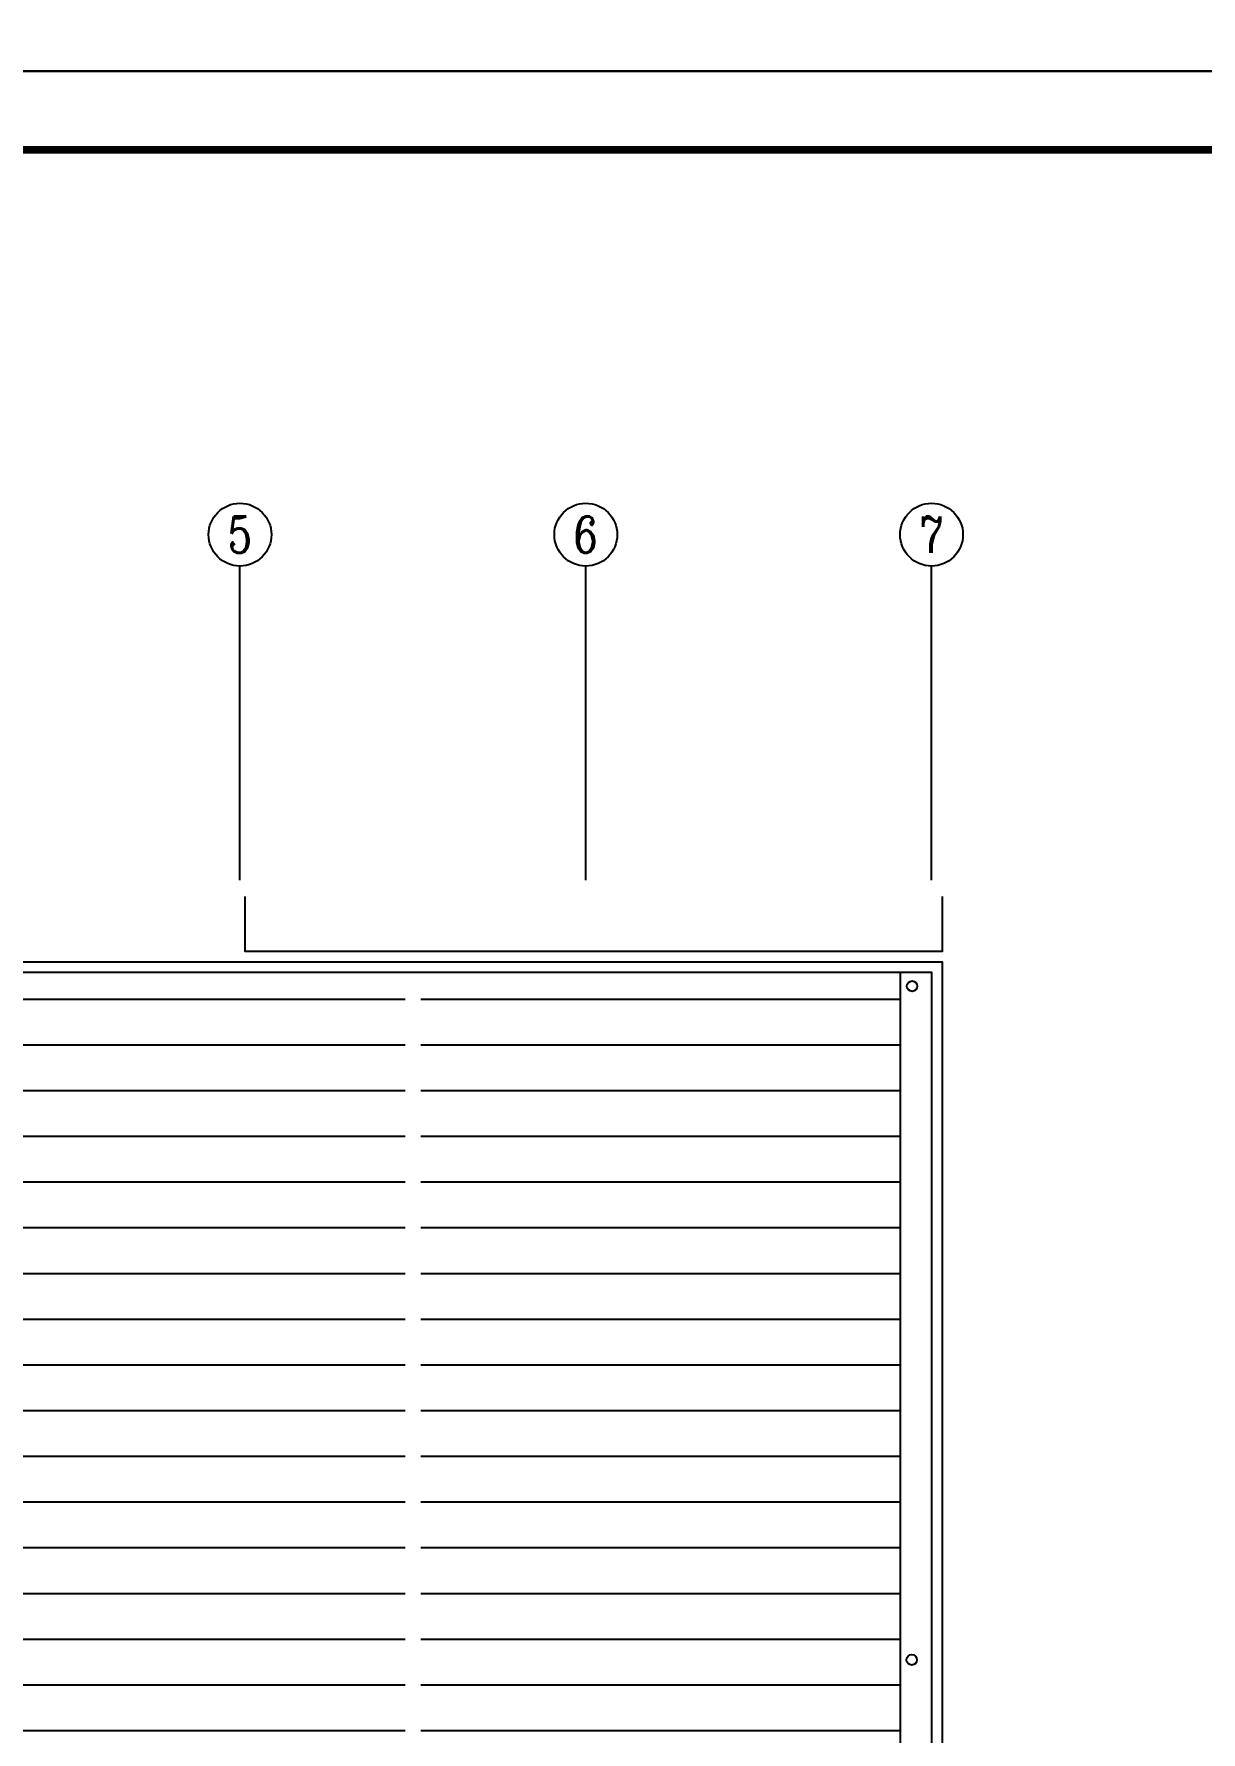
# Model space of a CAD drawing. Extents: x 185245 to 2166646, y -19957 to 815000.
# Drawn here: x 2007548 to 2029823, y 566243 to 598675 of the extents above; entities that cross this region are included whole.
import ezdxf
from ezdxf.enums import TextEntityAlignment as Align

# ---------------------------------------------------------------- set-up
doc = ezdxf.new("R2010")
doc.units = 0
doc.header["$LTSCALE"] = 1000
doc.header["$MEASUREMENT"] = 0
for name, color, linetype in [('AXIS', 3, 'Continuous'), ('AXIS_TEXT', 7, 'Continuous'), ('PUB_TITLE', 4, 'Continuous'), ('屋面', 42, 'Continuous'), ('建筑外', 2, 'Continuous'), ('线', 150, 'Continuous')]:
    doc.layers.add(name, color=color, linetype=linetype)
doc.styles.add('_TCH_AXIS', font='COMPLEX', dxfattribs={"bigfont": 'GBCBIG'})
doc.styles.add('COMPLEX', font='COMPLEX')

# ---------------------------------------------------------------- blocks, each defined once
blk = doc.blocks.new('_AXISO')
blk.add_circle((0, 0), 0.5)
at = {"layer": 'AXIS_TEXT', "style": 'COMPLEX', "width": 1.041667}
blk.add_attdef('A', text='', height=0.56, dxfattribs=at).set_placement((-0.25, -0.28), (0.25, -0.28), align=Align.FIT)

msp = doc.modelspace()

# ---------------------------------------------------------------- hatches: boundary and pattern name
at = {"layer": '屋面'}
h = msp.add_hatch(dxfattribs=at)
h.set_pattern_fill('ANSI31', color=253, scale=550, angle=135, style=0)
h.set_pattern_definition([(180, (1185389.1, 161141.3), (-1e-13, -873.125), [])])
h.paths.add_polyline_path([(1994830, 580752.7), (1985680, 580752.7), (1985680, 552852.7), (1994830, 552852.7)])
h.paths.add_polyline_path([(2004580, 580752.7), (1995130, 580752.7), (1995130, 552852.7), (2004580, 552852.7)])
h.paths.add_polyline_path([(2005180, 552852.7), (2014630, 552852.7), (2014630, 580752.7), (2005180, 580752.7)])
h.paths.add_polyline_path([(2014930, 552852.7), (2024080, 552852.7), (2024080, 580752.7), (2014930, 580752.7)])

# ---------------------------------------------------------------- linework, layer by layer
at = {"color": 253}
for centre in [(2024308.2, 580488.6), (2024301.1, 567621.9)]:
    msp.add_circle(centre, 100, dxfattribs=at)
at = {"layer": 'AXIS', "color": 253}
for p, q in [((2011480, 582512.2), (2011480, 588512.2)), ((2018080, 582512.2), (2018080, 588512.2)), ((2024680, 582512.2), (2024680, 588512.2))]:
    msp.add_line(p, q, dxfattribs=at)
at = {"layer": 'PUB_TITLE', "elevation": 0}
for points in [[(1962998, 597962.7), (2052098, 597962.7), (2052098, 660962.7), (1962998, 660962.7)], [(1962998, 534962.7), (2052098, 534962.7), (2052098, 597962.7), (1962998, 597962.7)]]:
    msp.add_lwpolyline(points, close=True, dxfattribs=at)
at = {"layer": 'PUB_TITLE', "const_width": 150, "elevation": 0}
msp.add_lwpolyline([(1966748, 536462.7), (2050598, 536462.7), (2050598, 596462.7), (1966748, 596462.7)], close=True, dxfattribs=at)
at = {"layer": '建筑外', "color": 253}
msp.add_lwpolyline([(2024880, 582200.5), (2024880, 581152.7), (2011580, 581152.7), (2011580, 582200.5)], dxfattribs=at)
at = {"layer": '线', "color": 253}
for points in [[(1984880, 580952.7), (2024880, 580952.7), (2024880, 552652.7), (1984880, 552652.7)], [(1985080, 580752.7), (2024680, 580752.7), (2024680, 552852.7), (1985080, 552852.7)]]:
    msp.add_lwpolyline(points, close=True, dxfattribs=at)
for points in [[(2024080, 580752.7), (2024080, 552852.7)], [(2024680, 580752.7), (2024680, 552852.7)]]:
    msp.add_lwpolyline(points, dxfattribs=at)

# ---------------------------------------------------------------- block references
at = {"layer": 'AXIS', "color": 253}
ref = msp.add_blockref('_AXISO', (2011480, 589112.2), dxfattribs=dict(at, xscale=1200, yscale=1200, zscale=1200))
ref.add_attrib('A', '5', dxfattribs={"layer": 'AXIS_TEXT', "height": 698.9, "style": '_TCH_AXIS'}).set_placement((2011247, 588762.8), (2011712.9, 588762.8), align=Align.FIT)
ref = msp.add_blockref('_AXISO', (2018080, 589112.2), dxfattribs=dict(at, xscale=1200, yscale=1200, zscale=1200))
ref.add_attrib('A', '6', dxfattribs={"layer": 'AXIS_TEXT', "height": 698.9, "style": '_TCH_AXIS'}).set_placement((2017847, 588762.8), (2018312.9, 588762.8), align=Align.FIT)
ref = msp.add_blockref('_AXISO', (2024680, 589112.2), dxfattribs=dict(at, xscale=1200, yscale=1200, zscale=1200))
ref.add_attrib('A', '7', dxfattribs={"layer": 'AXIS_TEXT', "height": 698.9, "style": '_TCH_AXIS'}).set_placement((2024447, 588762.8), (2024912.9, 588762.8), align=Align.FIT)

doc.saveas('drawing.dxf')
